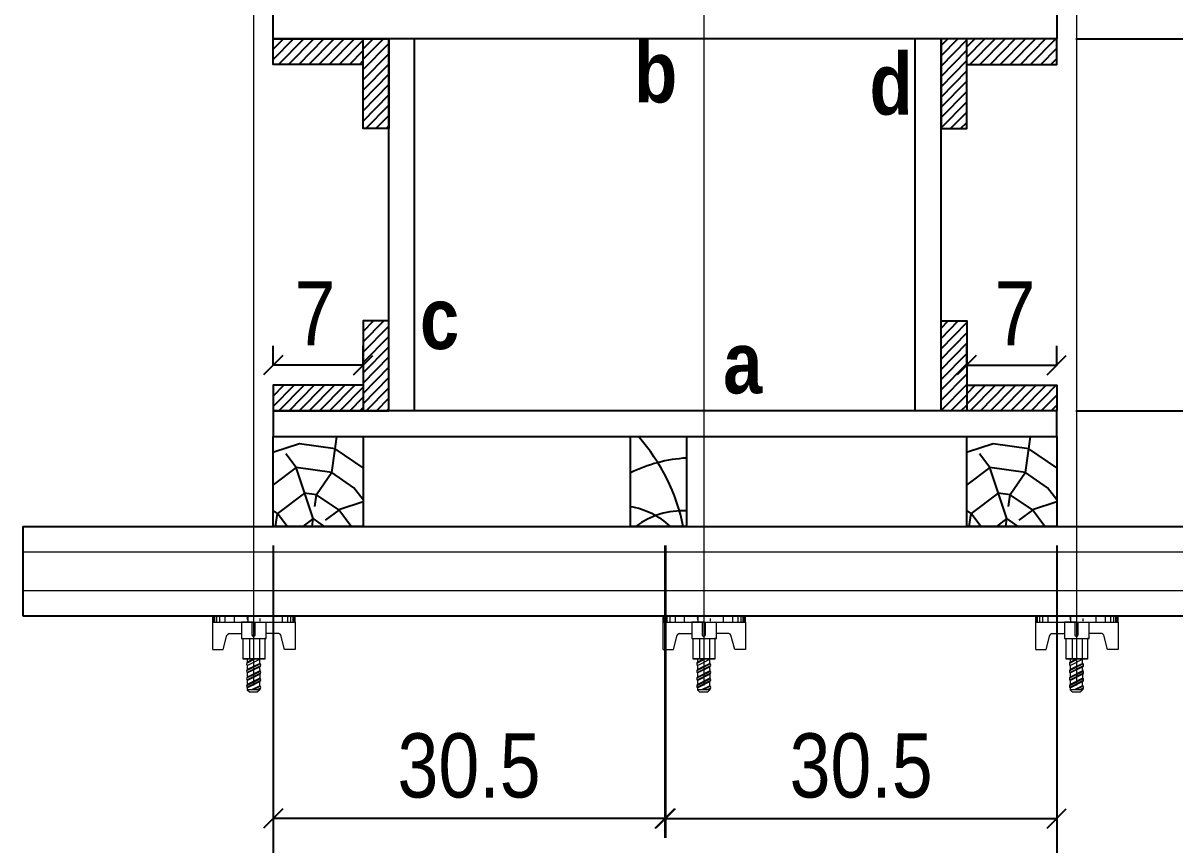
# Model space of a CAD drawing. Extents: x 2296 to 12463, y 760 to 16806.
# Drawn here: x 7782.8 to 7962.2, y 13883.5 to 14011.6 of the extents above; entities that cross this region are included whole.
import ezdxf

# ---------------------------------------------------------------- set-up
doc = ezdxf.new("R2010")
doc.units = 0
for name, color, linetype in [('1-2 PONTALETE', 7, 'Continuous'), ('COTA', 241, 'Continuous'), ('GRAVATA', 2, 'Continuous'), ('NOMENCLATURA', 7, 'Continuous'), ('Painéis', 200, 'Continuous'), ('PONTALETE', 7, 'Continuous'), ('SARRAFO', 251, 'Continuous')]:
    doc.layers.add(name, color=color, linetype=linetype)
doc.layers.add('Hachura', color=251, linetype='Continuous', lineweight=9)
doc.styles.add('COTA TECNICA 2X', font='techl___.ttf', dxfattribs={"height": 10})
doc.styles.add('ROMANC', font='techb___.ttf', dxfattribs={"height": 2.5})
doc.dimstyles.new('SECAO PILAR', dxfattribs={"dimtxt": 10, "dimasz": 3, "dimexe": 3, "dimexo": 3, "dimgap": 3, "dimtad": 1, "dimdec": 1, "dimlfac": 0.5, "dimzin": 12, "dimdsep": 46, "dimtxsty": 'COTA TECNICA 2X', "dimblk1": 'OBLIQUE', "dimblk2": 'OBLIQUE', "dimsah": 1, "dimcen": 0.9, "dimclrd": 256, "dimclre": 256, "dimclrt": 256, "dimadec": 1, "dimazin": 3, "dimtfac": 1, "dimtdec": 1, "dimtmove": 0, "dimatfit": 3, "dimfxl": 1, "dimtolj": 1, "dimtzin": 12, "dimarcsym": 0})

# ---------------------------------------------------------------- blocks, each defined once
blk = doc.blocks.new('_Oblique')
at = {"color": 0, "linetype": 'ByBlock', "lineweight": -2}
blk.add_line((-0.5, -0.5), (0.5, 0.5), dxfattribs=at)
blk = doc.blocks.new('*D1667')
at = {"layer": 'COTA', "lineweight": -2, "transparency": 16777216}
for p, q in [((7821.75, 13930.16), (7821.75, 13852.87)), ((7943.79, 13930.16), (7943.79, 13852.87)), ((7821.75, 13855.87), (7943.79, 13855.87))]:
    blk.add_line(p, q, dxfattribs=at)
at = {"layer": 'Defpoints', "color": 0, "transparency": 16777216}
for p in [(7821.75, 13933.16), (7943.79, 13933.16), (7943.79, 13855.87)]:
    blk.add_point(p, dxfattribs=at)
at = {"layer": 'COTA', "lineweight": -2, "transparency": 16777216, "xscale": 3, "yscale": 3, "zscale": 3, "rotation": 180}
blk.add_blockref('_Oblique', (7821.75, 13855.87), dxfattribs=at)
at = {"layer": 'COTA', "lineweight": -2, "transparency": 16777216, "xscale": 3, "yscale": 3, "zscale": 3}
blk.add_blockref('_Oblique', (7943.79, 13855.87), dxfattribs=at)
at = {"layer": 'COTA', "transparency": 16777216, "insert": (7882.77, 13863.97), "char_height": 10, "attachment_point": 5, "style": 'COTA TECNICA 2X'}
blk.add_mtext('\\A1;61 - PAINEL', dxfattribs=at)
blk = doc.blocks.new('C')
at = {"layer": 'Hachura', "color": 0}
for p, q in [((0.461, 3.155), (-0.003, 3.155)), ((0.461, 3.05), (-0.003, 3.05)), ((0.461, 2.881), (-0.003, 2.881)), ((0, 3.224), (0, -3.224)), ((0.451, 3.224), (0, 3.224)), ((0, 2.747), (0, -1.16)), ((0.451, -3.225), (0.451, 3.224)), ((0.451, 3.224), (2.58, 3.224)), ((2.58, 3.224), (2.58, 2.385)), ((0.461, 2.65), (-0.003, 2.65)), ((0.461, 2.228), (-0.003, 2.228)), ((1.354, 1.939), (1.354, 0.965)), ((2.58, 2.385), (1.475, 2.094)), ((0.461, 1.512), (0, 1.512)), ((1.741, 0.966), (0.451, 0.966)), ((1.741, -0.968), (1.741, 0.966)), ((1.741, 0.966), (1.741, 0.838)), ((1.741, 0.966), (1.741, 0.838)), ((0.388, 0.487), (0.172, 0.487)), ((1.451, 0.101), (0.451, 0.101)), ((1.741, 0.838), (3.354, 0.838)), ((3.354, 0.451), (1.741, 0.451)), ((3.32, 0.838), (3.32, -0.839)), ((3.354, 0.838), (3.354, -0.839)), ((3.676, 0.451), (3.354, 0.451)), ((3.837, -0.517), (3.354, 0.451)), ((3.354, 0.064), (3.67, -0.57)), ((3.676, 0.451), (4.16, -0.517)), ((3.716, 0.5), (4.251, -0.57)), ((4.371, -0.553), (3.83, 0.53)), ((4.151, 0.451), (3.934, 0.451)), ((4.418, -0.517), (3.934, 0.451)), ((4.151, 0.451), (4.256, 0.451)), ((4.256, 0.451), (4.74, -0.517)), ((4.296, 0.5), (4.831, -0.57)), ((4.952, -0.553), (4.41, 0.53)), ((4.514, 0.451), (4.837, 0.451)), ((4.998, -0.517), (4.514, 0.451)), ((4.837, 0.451), (5.321, -0.517)), ((4.876, 0.5), (5.412, -0.57)), ((5.532, -0.553), (4.991, 0.53)), ((5.579, -0.517), (5.095, 0.451)), ((5.417, 0.451), (5.095, 0.451)), ((5.579, -0.517), (5.095, 0.451)), ((5.417, 0.451), (5.74, -0.194)), ((5.457, 0.5), (5.74, -0.065)), ((5.74, 0.193), (5.571, 0.53)), ((5.74, 0.322), (5.675, 0.451)), ((5.675, 0.451), (5.74, 0.451)), ((5.739, 0.45), (5.9, 0.288)), ((5.739, 0.45), (5.739, -0.518)), ((5.9, -0.356), (5.9, 0.288)), ((0.451, -0.004), (0, -0.004)), ((0.075, -0.481), (0.292, -0.481)), ((0.292, -0.481), (0.397, -0.481)), ((0.451, -0.001), (0.451, -0.968)), ((0.451, -0.157), (1.451, -0.157)), ((0.451, -0.646), (0.451, -0.323)), ((0.451, -3.225), (0.451, -0.646)), ((3.354, -0.323), (1.741, -0.323)), ((3.354, -0.839), (1.741, -0.839)), ((3.354, -0.065), (3.579, -0.517)), ((3.354, -0.517), (3.579, -0.517)), ((3.837, -0.517), (4.16, -0.517)), ((4.418, -0.517), (4.74, -0.517)), ((4.634, -0.517), (4.74, -0.517)), ((4.998, -0.517), (5.321, -0.517)), ((5.579, -0.517), (5.74, -0.517)), ((5.739, -0.518), (5.9, -0.356)), ((5.739, -0.518), (5.739, -0.518)), ((0.461, -1.521), (-0.003, -1.521)), ((0.451, -0.968), (1.741, -0.968)), ((1.354, -1.94), (1.354, -0.968)), ((0.461, -2.228), (-0.003, -2.228)), ((0.461, -2.65), (-0.003, -2.65)), ((2.58, -2.387), (1.475, -2.096)), ((2.58, -3.225), (2.58, -2.387)), ((0.461, -2.881), (-0.003, -2.881)), ((0.461, -3.05), (-0.003, -3.05)), ((0.461, -3.155), (-0.003, -3.155)), ((0, -3.224), (2.568, -3.224))]:
    blk.add_line(p, q, dxfattribs=at)
for centre, radius, start, end in [((1.516, 1.939), 0.161, 104.74356, 180), ((1.445, -0.028), 0.129, 272.69497, 87.30503), ((3.805, 0.389), 0.143, 25.56881, 154.43119), ((4.385, 0.389), 0.143, 25.56881, 154.43119), ((4.966, 0.389), 0.143, 25.56881, 154.43119), ((5.546, 0.389), 0.143, 25.56881, 154.43119), ((0.166, -0.366), 0.174, 221.74404, 317.85924), ((3.708, -0.4), 0.174, 222.14076, 318.25596), ((4.289, -0.4), 0.174, 222.14076, 318.25596), ((4.869, -0.4), 0.174, 222.14076, 318.25596), ((5.45, -0.4), 0.174, 222.14076, 318.25596), ((5.61, -0.401), 0.174, 317.85924, 318.25596), ((1.516, -1.94), 0.161, 180, 255.25644)]:
    blk.add_arc(centre, radius, start, end, dxfattribs=at)
blk = doc.blocks.new('*D1670')
at = {"layer": 'COTA', "lineweight": -2, "transparency": 16777216}
for p, q in [((7821.75, 13930.16), (7821.75, 13884.62)), ((7882.77, 13930.16), (7882.77, 13884.62)), ((7882.77, 13887.62), (7821.75, 13887.62))]:
    blk.add_line(p, q, dxfattribs=at)
at = {"layer": 'Defpoints', "color": 0, "transparency": 16777216}
for p in [(7821.75, 13933.16), (7882.77, 13933.16), (7821.75, 13887.62)]:
    blk.add_point(p, dxfattribs=at)
at = {"layer": 'COTA', "lineweight": -2, "transparency": 16777216, "xscale": 3, "yscale": 3, "zscale": 3, "rotation": 180}
blk.add_blockref('_Oblique', (7821.75, 13887.62), dxfattribs=at)
at = {"layer": 'COTA', "lineweight": -2, "transparency": 16777216, "xscale": 3, "yscale": 3, "zscale": 3}
blk.add_blockref('_Oblique', (7882.77, 13887.62), dxfattribs=at)
at = {"layer": 'COTA', "transparency": 16777216, "insert": (7852.26, 13895.84), "char_height": 10, "attachment_point": 5, "style": 'COTA TECNICA 2X'}
blk.add_mtext('\\A1;30.5', dxfattribs=at)
blk = doc.blocks.new('*D1664')
at = {"layer": 'COTA', "lineweight": -2, "transparency": 16777216}
for p, q in [((7882.87, 13930.16), (7882.87, 13884.62)), ((7943.79, 13930.16), (7943.79, 13884.62)), ((7882.87, 13887.62), (7943.79, 13887.62))]:
    blk.add_line(p, q, dxfattribs=at)
at = {"layer": 'Defpoints', "color": 0, "transparency": 16777216}
for p in [(7882.87, 13933.16), (7943.79, 13933.16), (7943.79, 13887.62)]:
    blk.add_point(p, dxfattribs=at)
at = {"layer": 'COTA', "lineweight": -2, "transparency": 16777216, "xscale": 3, "yscale": 3, "zscale": 3, "rotation": 180}
blk.add_blockref('_Oblique', (7882.87, 13887.62), dxfattribs=at)
at = {"layer": 'COTA', "lineweight": -2, "transparency": 16777216, "xscale": 3, "yscale": 3, "zscale": 3}
blk.add_blockref('_Oblique', (7943.79, 13887.62), dxfattribs=at)
at = {"layer": 'COTA', "transparency": 16777216, "insert": (7913.33, 13895.84), "char_height": 10, "attachment_point": 5, "style": 'COTA TECNICA 2X'}
blk.add_mtext('\\A1;30.5', dxfattribs=at)
blk = doc.blocks.new('*D1673')
at = {"layer": 'COTA', "lineweight": -2, "transparency": 16777216}
for p, q in [((7946.79, 14009.17), (7995.42, 14009.17)), ((7992.42, 13951.17), (7992.42, 14009.17)), ((7946.79, 13951.17), (7995.42, 13951.17))]:
    blk.add_line(p, q, dxfattribs=at)
at = {"layer": 'Defpoints', "color": 0, "transparency": 16777216}
for p in [(7943.79, 14009.17), (7992.42, 14009.17), (7943.79, 13951.17)]:
    blk.add_point(p, dxfattribs=at)
at = {"layer": 'COTA', "lineweight": -2, "transparency": 16777216, "xscale": 3, "yscale": 3, "zscale": 3}
for p, rotation in [((7992.42, 14009.17), 90), ((7992.42, 13951.17), 270)]:
    blk.add_blockref('_Oblique', p, dxfattribs=dict(at, rotation=rotation))
at = {"layer": 'COTA', "transparency": 16777216, "insert": (7984.33, 13980.17), "char_height": 10, "attachment_point": 5, "rotation": 90, "style": 'COTA TECNICA 2X'}
blk.add_mtext('\\A1;29', dxfattribs=at)
blk = doc.blocks.new('*D1665')
at = {"layer": 'COTA', "lineweight": -2, "transparency": 16777216}
for p, q in [((7929.77, 13958.17), (7929.77, 13961.29)), ((7943.79, 13958.17), (7943.79, 13961.29)), ((7929.77, 13958.29), (7943.79, 13958.29))]:
    blk.add_line(p, q, dxfattribs=at)
at = {"layer": 'Defpoints', "color": 0, "transparency": 16777216}
for p in [(7943.79, 13958.29), (7929.77, 13955.17), (7943.79, 13955.17)]:
    blk.add_point(p, dxfattribs=at)
at = {"layer": 'COTA', "lineweight": -2, "transparency": 16777216, "xscale": 3, "yscale": 3, "zscale": 3, "rotation": 180}
blk.add_blockref('_Oblique', (7929.77, 13958.29), dxfattribs=at)
at = {"layer": 'COTA', "lineweight": -2, "transparency": 16777216, "xscale": 3, "yscale": 3, "zscale": 3}
blk.add_blockref('_Oblique', (7943.79, 13958.29), dxfattribs=at)
at = {"layer": 'COTA', "transparency": 16777216, "insert": (7937.28, 13966.36), "char_height": 10, "attachment_point": 5, "style": 'COTA TECNICA 2X'}
blk.add_mtext('\\A1;7', dxfattribs=at)
blk = doc.blocks.new('*D1666')
at = {"layer": 'COTA', "lineweight": -2, "transparency": 16777216}
for p, q in [((7821.75, 13958.17), (7821.75, 13961.29)), ((7835.76, 13958.17), (7835.76, 13961.29)), ((7835.76, 13958.29), (7821.75, 13958.29))]:
    blk.add_line(p, q, dxfattribs=at)
at = {"layer": 'Defpoints', "color": 0, "transparency": 16777216}
for p in [(7821.75, 13958.29), (7821.75, 13955.17), (7835.76, 13955.17)]:
    blk.add_point(p, dxfattribs=at)
at = {"layer": 'COTA', "lineweight": -2, "transparency": 16777216, "xscale": 3, "yscale": 3, "zscale": 3, "rotation": 180}
blk.add_blockref('_Oblique', (7821.75, 13958.29), dxfattribs=at)
at = {"layer": 'COTA', "lineweight": -2, "transparency": 16777216, "xscale": 3, "yscale": 3, "zscale": 3}
blk.add_blockref('_Oblique', (7835.76, 13958.29), dxfattribs=at)
at = {"layer": 'COTA', "transparency": 16777216, "insert": (7828.26, 13966.36), "char_height": 10, "attachment_point": 5, "style": 'COTA TECNICA 2X'}
blk.add_mtext('\\A1;7', dxfattribs=at)

msp = doc.modelspace()

# ---------------------------------------------------------------- hatches: boundary and pattern name
at = {"layer": 'PONTALETE'}
h = msp.add_hatch(dxfattribs=at)
h.set_pattern_fill('TRONCO', color=1, scale=37.5, angle=82, style=0, pattern_type=2)
h.set_pattern_definition([(82, (-3812.727, 15295.8), (-31.91606, 42.35404), [11.25, -26.25]), (82, (-3814.583, 15296.06), (-31.91606, 42.35404), [11.25, -26.25]), (82, (-3818.036, 15298.44), (-31.91606, 42.35404), [7.5, -30]), (82, (-3821.49, 15300.82), (-31.91606, 42.35404), [5.625, -31.875]), (82, (-3825.202, 15301.34), (-31.91606, 42.35404), [3.75, -33.75]), (82, (-3830.22, 15292.58), (-31.91606, 42.35404), [1.875, -9.375, 1.875, -24.375]), (82, (-3831.294, 15298.41), (-31.91606, 42.35404), [1.875, -15, 5.625, -15]), (82, (-3832.107, 15306.098), (-31.91606, 42.35404), [1.875, -1.875, 1.875, -31.875]), (82, (-3834.225, 15304.502), (-31.91606, 42.35404), [1.875, -35.625]), (82, (-3838.2, 15303.167), (-31.91606, 42.35404), [5.625, -31.875]), (82, (-3841.913, 15303.69), (-31.91606, 42.35404), [7.5, -30]), (82, (-3845.887, 15302.354), (-31.91606, 42.35404), [9.375, -11.25, 1.875, -15]), (172, (-3825.694, 15284.37), (-42.35404, -31.91606), [1.875, -3.75, 9.375, -22.5]), (172, (-3829.146, 15286.748), (-42.35404, -31.91606), [1.875, -1.875, 5.625, -28.125]), (172, (-3843.74, 15290.692), (-42.35404, -31.91606), [3.75, -33.75]), (172, (-3828.625, 15290.46), (-42.35404, -31.91606), [7.5, -11.25, 1.875, -16.875]), (172, (-3848.788, 15295.19), (-42.35404, -31.91606), [1.875, -35.625]), (172, (-3829.96, 15294.436), (-42.35404, -31.91606), [5.625, -31.875]), (172, (-3831.294, 15298.41), (-42.35404, -31.91606), [3.75, -33.75]), (172, (-3830.772, 15302.124), (-42.35404, -31.91606), [1.875, -5.625, 5.625, -24.375]), (172, (-3832.37, 15304.24), (-42.35404, -31.91606), [1.875, -35.625]), (172, (-3824.68, 15305.054), (-42.35404, -31.91606), [5.25, -32.25]), (172, (-3816.992, 15305.867), (-42.35404, -31.91606), [3.75, -33.75]), (172, (-3831.324, 15311.67), (-42.35404, -31.91606), [1.875, -35.625]), (172, (-3828.946, 15315.12), (-42.35404, -31.91606), [5.625, -31.875]), (172, (-3828.424, 15318.834), (-42.35404, -31.91606), [5.625, -31.875]), (127, (-3814.353, 15311.177), (-37.13505, 5.21899), [2.651625, -2.651625, 2.651625, -45.078134]), (127, (-3824.68, 15305.054), (-37.13505, 5.21899), [5.30325, -47.72976]), (127, (-3845.335, 15292.81), (-37.13505, 5.21899), [5.30325, -47.72976]), (127, (-3835.008, 15298.932), (-37.13505, 5.21899), [5.30325, -47.72976]), (127, (-3827.32, 15299.745), (-37.13505, 5.21899), [5.30325, -47.72976]), (127, (-3818.327, 15309.842), (-37.13505, 5.21899), [5.30325, -47.72976]), (127, (-3820.706, 15306.39), (-37.13505, 5.21899), [7.95495, -45.07806]), (127, (-3838.982, 15297.597), (-37.13505, 5.21899), [2.65162, -50.38138]), (127, (-3842.957, 15296.262), (-37.13505, 5.21899), [2.65162, -50.38138]), (127, (-3840.87, 15311.116), (-37.13505, 5.21899), [2.65162, -50.38138]), (127, (-3824.39, 15293.653), (-37.13505, 5.21899), [2.65162, -50.38138]), (127, (-3834.516, 15315.904), (-37.13505, 5.21899), [2.65162, -50.38138]), (127, (-3832.63, 15302.385), (-37.13505, 5.21899), [2.65162, -50.38138]), (127, (-3835.82, 15306.62), (-37.13505, 5.21899), [2.65162, -50.38138]), (217, (-3828.655, 15303.72), (-5.21899, -37.13505), [2.651625, -2.651625, 7.95495, -39.77481]), (217, (-3827.872, 15309.29), (-5.21899, -37.13505), [2.65162, -50.38138]), (217, (-3814.875, 15307.463), (-5.21899, -37.13505), [2.65162, -50.38138]), (217, (-3825.202, 15301.34), (-5.21899, -37.13505), [2.65162, -50.38138]), (217, (-3831.846, 15307.955), (-5.21899, -37.13505), [2.65162, -50.38138]), (217, (-3823.867, 15297.366), (-5.21899, -37.13505), [2.65162, -50.38138]), (217, (-3821.78, 15312.22), (-5.21899, -37.13505), [2.65162, -50.38138]), (217, (-3814.292, 15284.66), (-5.21899, -37.13505), [2.65162, -50.38138]), (217, (-3815.888, 15286.778), (-5.21899, -37.13505), [5.30325, -47.72976]), (217, (-3817.484, 15288.896), (-5.21899, -37.13505), [5.30325, -47.72976]), (217, (-3816.962, 15292.61), (-5.21899, -37.13505), [5.30325, -47.72976]), (217, (-3820.415, 15294.988), (-5.21899, -37.13505), [5.30325, -47.72976]), (217, (-3833.18, 15311.93), (-5.21899, -37.13505), [5.30325, -47.72976]), (217, (-3813.57, 15316.747), (-5.21899, -37.13505), [5.30325, -47.72976]), (217, (-3843.017, 15322.78), (-5.21899, -37.13505), [5.30325, -47.72976]), (217, (-3839.303, 15322.257), (-5.21899, -37.13505), [5.30325, -47.72976]), (217, (-3837.969, 15318.282), (-5.21899, -37.13505), [5.30325, -47.72976]), (217, (-3841.622, 15292.288), (-5.21899, -37.13505), [7.95495, -45.07806]), (217, (-3834.516, 15315.904), (-5.21899, -37.13505), [7.95495, -45.07806]), (108.56505, (-3848.527, 15297.045), (5.218991, 37.135053), [4.1925, -79.66005]), (108.56505, (-3829.96, 15294.436), (5.218991, 37.135053), [4.1925, -79.66005]), (108.56505, (-3840.578, 15299.715), (5.218991, 37.135053), [4.1925, -79.66005]), (108.56505, (-3813.018, 15307.202), (5.218991, 37.135053), [4.1925, -79.66005]), (108.56505, (-3816.992, 15305.867), (5.218991, 37.135053), [4.1925, -79.66005]), (108.56505, (-3825.985, 15295.77), (5.218991, 37.135053), [4.1925, -79.66005]), (108.56505, (-3844.552, 15298.38), (5.218991, 37.135053), [4.1925, -79.66005]), (108.56505, (-3831.846, 15307.955), (5.218991, 37.135053), [8.385, -75.46755]), (145.43495, (-3837.417, 15308.738), (-37.135053, 5.218991), [4.1925, -79.66005]), (145.43495, (-3825.493, 15312.742), (-37.135053, 5.218991), [4.1925, -79.66005]), (145.43495, (-3835.53, 15295.219), (-37.135053, 5.218991), [4.1925, -79.66005]), (145.43495, (-3838.43, 15288.052), (-37.135053, 5.218991), [4.1925, -79.66005]), (145.43495, (-3827.872, 15309.29), (-37.135053, 5.218991), [4.1925, -79.66005]), (145.43495, (-3828.394, 15305.576), (-37.135053, 5.218991), [4.1925, -79.66005]), (145.43495, (-3836.052, 15291.505), (-37.135053, 5.218991), [8.385, -75.46755]), (145.43495, (-3819.14, 15317.53), (-37.135053, 5.218991), [8.385, -75.46755]), (145.43495, (-3821.519, 15314.077), (-37.135053, 5.218991), [8.385, -75.46755]), (198.56505, (-3820.124, 15283.586), (-37.135053, 5.218991), [4.1925, -79.66005]), (198.56505, (-3840.548, 15286.457), (-37.135053, 5.218991), [4.1925, -79.66005]), (198.56505, (-3813.51, 15290.23), (-37.135053, 5.218991), [4.1925, -79.66005]), (198.56505, (-3847.453, 15291.214), (-37.135053, 5.218991), [4.1925, -79.66005]), (198.56505, (-3824.65, 15291.796), (-37.135053, 5.218991), [4.1925, -79.66005]), (198.56505, (-3827.32, 15299.745), (-37.135053, 5.218991), [4.1925, -79.66005]), (198.56505, (-3834.225, 15304.502), (-37.135053, 5.218991), [4.1925, -79.66005]), (198.56505, (-3821.72, 15285.704), (-37.135057, 5.219004), [4.1925, -79.66005]), (198.56505, (-3825.985, 15295.77), (-37.135053, 5.218991), [4.1925, -79.66005]), (198.56505, (-3820.706, 15306.389), (-37.135053, 5.218991), [4.1925, -79.66005]), (198.56505, (-3823.897, 15310.625), (-37.135053, 5.218991), [4.1925, -79.66005]), (198.56505, (-3833.994, 15319.617), (-37.135053, 5.218991), [4.1925, -79.66005]), (198.56505, (-3849.049, 15293.332), (-37.135053, 5.218991), [4.1925, -79.66005]), (198.56505, (-3847.975, 15287.5), (-37.135053, 5.218991), [8.385, -75.46755]), (198.56505, (-3821.198, 15289.417), (-37.135053, 5.218991), [8.385, -75.46755]), (235.43495, (-3816.41, 15283.064), (-5.218991, -37.135053), [4.1925, -79.66005]), (235.43495, (-3810.117, 15314.368), (-5.218991, -37.135053), [4.1925, -79.66005]), (235.43495, (-3828.946, 15315.121), (-5.218991, -37.135053), [4.1925, -79.66005]), (235.43495, (-3818.036, 15298.44), (-5.218991, -37.135053), [4.1925, -79.66005]), (235.43495, (-3814.583, 15296.062), (-5.218991, -37.135053), [4.1925, -79.66005]), (235.43495, (-3821.489, 15300.819), (-5.218991, -37.135053), [4.1925, -79.66005]), (235.43495, (-3842.204, 15315.09), (-5.218991, -37.135053), [4.1925, -79.66005]), (235.43495, (-3843.539, 15319.065), (-5.218991, -37.135053), [8.385, -75.46755])])
h.paths.add_polyline_path([(7821.75, 13933.16), (7835.75, 13933.16), (7835.75, 13947.16), (7821.75, 13947.16)])
h = msp.add_hatch(dxfattribs=at)
h.set_pattern_fill('TRONCO', color=1, scale=37.5, angle=82, style=0, pattern_type=2)
h.set_pattern_definition([(82, (-3704.69, 15295.8), (-31.91606, 42.35404), [11.25, -26.25]), (82, (-3706.547, 15296.06), (-31.91606, 42.35404), [11.25, -26.25]), (82, (-3710, 15298.44), (-31.91606, 42.35404), [7.5, -30]), (82, (-3713.45, 15300.82), (-31.91606, 42.35404), [5.625, -31.875]), (82, (-3717.165, 15301.34), (-31.91606, 42.35404), [3.75, -33.75]), (82, (-3722.184, 15292.58), (-31.91606, 42.35404), [1.875, -9.375, 1.875, -24.375]), (82, (-3723.257, 15298.41), (-31.91606, 42.35404), [1.875, -15, 5.625, -15]), (82, (-3724.07, 15306.098), (-31.91606, 42.35404), [1.875, -1.875, 1.875, -31.875]), (82, (-3726.188, 15304.502), (-31.91606, 42.35404), [1.875, -35.625]), (82, (-3730.163, 15303.167), (-31.91606, 42.35404), [5.625, -31.875]), (82, (-3733.876, 15303.69), (-31.91606, 42.35404), [7.5, -30]), (82, (-3737.85, 15302.354), (-31.91606, 42.35404), [9.375, -11.25, 1.875, -15]), (172, (-3717.657, 15284.37), (-42.35404, -31.91606), [1.875, -3.75, 9.375, -22.5]), (172, (-3721.11, 15286.748), (-42.35404, -31.91606), [1.875, -1.875, 5.625, -28.125]), (172, (-3735.703, 15290.692), (-42.35404, -31.91606), [3.75, -33.75]), (172, (-3720.588, 15290.46), (-42.35404, -31.91606), [7.5, -11.25, 1.875, -16.875]), (172, (-3740.75, 15295.19), (-42.35404, -31.91606), [1.875, -35.625]), (172, (-3721.923, 15294.436), (-42.35404, -31.91606), [5.625, -31.875]), (172, (-3723.257, 15298.41), (-42.35404, -31.91606), [3.75, -33.75]), (172, (-3722.736, 15302.124), (-42.35404, -31.91606), [1.875, -5.625, 5.625, -24.375]), (172, (-3724.33, 15304.24), (-42.35404, -31.91606), [1.875, -35.625]), (172, (-3716.643, 15305.054), (-42.35404, -31.91606), [5.25, -32.25]), (172, (-3708.955, 15305.867), (-42.35404, -31.91606), [3.75, -33.75]), (172, (-3723.288, 15311.67), (-42.35404, -31.91606), [1.875, -35.625]), (172, (-3720.91, 15315.12), (-42.35404, -31.91606), [5.625, -31.875]), (172, (-3720.387, 15318.834), (-42.35404, -31.91606), [5.625, -31.875]), (127, (-3706.316, 15311.177), (-37.13505, 5.21899), [2.651625, -2.651625, 2.651625, -45.078134]), (127, (-3716.643, 15305.054), (-37.13505, 5.21899), [5.30325, -47.72976]), (127, (-3737.299, 15292.81), (-37.13505, 5.21899), [5.30325, -47.72976]), (127, (-3726.97, 15298.932), (-37.13505, 5.21899), [5.30325, -47.72976]), (127, (-3719.283, 15299.745), (-37.13505, 5.21899), [5.30325, -47.72976]), (127, (-3710.29, 15309.842), (-37.13505, 5.21899), [5.30325, -47.72976]), (127, (-3712.67, 15306.39), (-37.13505, 5.21899), [7.95495, -45.07806]), (127, (-3730.945, 15297.597), (-37.13505, 5.21899), [2.65162, -50.38138]), (127, (-3734.92, 15296.262), (-37.13505, 5.21899), [2.65162, -50.38138]), (127, (-3732.832, 15311.116), (-37.13505, 5.21899), [2.65162, -50.38138]), (127, (-3716.352, 15293.653), (-37.13505, 5.21899), [2.65162, -50.38138]), (127, (-3726.48, 15315.904), (-37.13505, 5.21899), [2.65162, -50.38138]), (127, (-3724.592, 15302.385), (-37.13505, 5.21899), [2.65162, -50.38138]), (127, (-3727.784, 15306.62), (-37.13505, 5.21899), [2.65162, -50.38138]), (217, (-3720.618, 15303.72), (-5.21899, -37.13505), [2.651625, -2.651625, 7.95495, -39.77481]), (217, (-3719.835, 15309.29), (-5.21899, -37.13505), [2.65162, -50.38138]), (217, (-3706.838, 15307.463), (-5.21899, -37.13505), [2.65162, -50.38138]), (217, (-3717.165, 15301.34), (-5.21899, -37.13505), [2.65162, -50.38138]), (217, (-3723.81, 15307.955), (-5.21899, -37.13505), [2.65162, -50.38138]), (217, (-3715.83, 15297.366), (-5.21899, -37.13505), [2.65162, -50.38138]), (217, (-3713.743, 15312.22), (-5.21899, -37.13505), [2.65162, -50.38138]), (217, (-3706.256, 15284.66), (-5.21899, -37.13505), [2.65162, -50.38138]), (217, (-3707.851, 15286.778), (-5.21899, -37.13505), [5.30325, -47.72976]), (217, (-3709.447, 15288.896), (-5.21899, -37.13505), [5.30325, -47.72976]), (217, (-3708.925, 15292.61), (-5.21899, -37.13505), [5.30325, -47.72976]), (217, (-3712.378, 15294.988), (-5.21899, -37.13505), [5.30325, -47.72976]), (217, (-3725.144, 15311.93), (-5.21899, -37.13505), [5.30325, -47.72976]), (217, (-3705.533, 15316.747), (-5.21899, -37.13505), [5.30325, -47.72976]), (217, (-3734.98, 15322.78), (-5.21899, -37.13505), [5.30325, -47.72976]), (217, (-3731.267, 15322.257), (-5.21899, -37.13505), [5.30325, -47.72976]), (217, (-3729.932, 15318.282), (-5.21899, -37.13505), [5.30325, -47.72976]), (217, (-3733.585, 15292.288), (-5.21899, -37.13505), [7.95495, -45.07806]), (217, (-3726.48, 15315.904), (-5.21899, -37.13505), [7.95495, -45.07806]), (108.56505, (-3740.49, 15297.045), (5.218991, 37.135053), [4.1925, -79.66005]), (108.56505, (-3721.923, 15294.436), (5.218991, 37.135053), [4.1925, -79.66005]), (108.56505, (-3732.541, 15299.715), (5.218991, 37.135053), [4.1925, -79.66005]), (108.56505, (-3704.981, 15307.202), (5.218991, 37.135053), [4.1925, -79.66005]), (108.56505, (-3708.955, 15305.867), (5.218991, 37.135053), [4.1925, -79.66005]), (108.56505, (-3717.948, 15295.77), (5.218991, 37.135053), [4.1925, -79.66005]), (108.56505, (-3736.516, 15298.38), (5.218991, 37.135053), [4.1925, -79.66005]), (108.56505, (-3723.81, 15307.955), (5.218991, 37.135053), [8.385, -75.46755]), (145.43495, (-3729.38, 15308.738), (-37.135053, 5.218991), [4.1925, -79.66005]), (145.43495, (-3717.456, 15312.742), (-37.135053, 5.218991), [4.1925, -79.66005]), (145.43495, (-3727.493, 15295.219), (-37.135053, 5.218991), [4.1925, -79.66005]), (145.43495, (-3730.393, 15288.052), (-37.135053, 5.218991), [4.1925, -79.66005]), (145.43495, (-3719.835, 15309.29), (-37.135053, 5.218991), [4.1925, -79.66005]), (145.43495, (-3720.357, 15305.576), (-37.135053, 5.218991), [4.1925, -79.66005]), (145.43495, (-3728.015, 15291.505), (-37.135053, 5.218991), [8.385, -75.46755]), (145.43495, (-3711.103, 15317.53), (-37.135053, 5.218991), [8.385, -75.46755]), (145.43495, (-3713.482, 15314.077), (-37.135053, 5.218991), [8.385, -75.46755]), (198.56505, (-3712.087, 15283.586), (-37.135053, 5.218991), [4.1925, -79.66005]), (198.56505, (-3732.511, 15286.457), (-37.135053, 5.218991), [4.1925, -79.66005]), (198.56505, (-3705.473, 15290.23), (-37.135053, 5.218991), [4.1925, -79.66005]), (198.56505, (-3739.416, 15291.214), (-37.135053, 5.218991), [4.1925, -79.66005]), (198.56505, (-3716.613, 15291.796), (-37.135053, 5.218991), [4.1925, -79.66005]), (198.56505, (-3719.283, 15299.745), (-37.135053, 5.218991), [4.1925, -79.66005]), (198.56505, (-3726.188, 15304.502), (-37.135053, 5.218991), [4.1925, -79.66005]), (198.56505, (-3713.683, 15285.704), (-37.135057, 5.219004), [4.1925, -79.66005]), (198.56505, (-3717.948, 15295.77), (-37.135053, 5.218991), [4.1925, -79.66005]), (198.56505, (-3712.669, 15306.389), (-37.135053, 5.218991), [4.1925, -79.66005]), (198.56505, (-3715.86, 15310.625), (-37.135053, 5.218991), [4.1925, -79.66005]), (198.56505, (-3725.957, 15319.617), (-37.135053, 5.218991), [4.1925, -79.66005]), (198.56505, (-3741.012, 15293.332), (-37.135053, 5.218991), [4.1925, -79.66005]), (198.56505, (-3739.938, 15287.5), (-37.135053, 5.218991), [8.385, -75.46755]), (198.56505, (-3713.16, 15289.417), (-37.135053, 5.218991), [8.385, -75.46755]), (235.43495, (-3708.373, 15283.064), (-5.218991, -37.135053), [4.1925, -79.66005]), (235.43495, (-3702.08, 15314.368), (-5.218991, -37.135053), [4.1925, -79.66005]), (235.43495, (-3720.909, 15315.121), (-5.218991, -37.135053), [4.1925, -79.66005]), (235.43495, (-3710, 15298.44), (-5.218991, -37.135053), [4.1925, -79.66005]), (235.43495, (-3706.547, 15296.062), (-5.218991, -37.135053), [4.1925, -79.66005]), (235.43495, (-3713.452, 15300.819), (-5.218991, -37.135053), [4.1925, -79.66005]), (235.43495, (-3734.167, 15315.09), (-5.218991, -37.135053), [4.1925, -79.66005]), (235.43495, (-3735.502, 15319.065), (-5.218991, -37.135053), [8.385, -75.46755])])
h.paths.add_polyline_path([(7929.79, 13933.16), (7943.79, 13933.16), (7943.79, 13947.16), (7929.79, 13947.16)])
at = {"layer": 'SARRAFO'}
h = msp.add_hatch(dxfattribs=at)
h.set_pattern_fill('ANSI31', color=256, scale=9, angle=0.5, style=0)
h.set_pattern_definition([(45.5, (-89019.8215, -19680.3702), (-0.802406755, 0.788522922), [])])
h.paths.add_polyline_path([(7821.75, 14009.17), (7821.75, 14005.17), (7835.76, 14005.17), (7835.76, 14009.17)])
h = msp.add_hatch(dxfattribs=at)
h.set_pattern_fill('ANSI31', color=256, scale=9, angle=0.5, style=0)
h.set_pattern_definition([(45.5, (-107771.8717, -19734.4153), (-0.802406755, 0.788522922), [])])
h.paths.add_polyline_path([(7839.76, 14009.17), (7835.76, 14009.17), (7835.76, 13995.15), (7839.76, 13995.15)])
h = msp.add_hatch(dxfattribs=at)
h.set_pattern_fill('ANSI31', color=256, scale=9, angle=0.5, style=0)
h.set_pattern_definition([(45.5, (-107773.8717, -19734.4153), (-0.802406755, 0.788522922), [])])
h.paths.add_polyline_path([(7925.77, 14009.17), (7929.77, 14009.17), (7929.77, 13995.15), (7925.77, 13995.15)])
h = msp.add_hatch(dxfattribs=at)
h.set_pattern_fill('ANSI31', color=256, scale=9, angle=0.5, style=0)
h.set_pattern_definition([(45.5, (-89017.8215, -19680.3702), (-0.802406755, 0.788522922), [])])
h.paths.add_polyline_path([(7943.79, 14005.17), (7943.79, 14009.17), (7929.77, 14009.17), (7929.77, 14005.17)])
h = msp.add_hatch(dxfattribs=at)
h.set_pattern_fill('ANSI31', color=256, scale=9, angle=0.5, style=0)
h.set_pattern_definition([(45.5, (-107771.8717, -19762.4153), (-0.802406755, 0.788522922), [])])
h.paths.add_polyline_path([(7839.76, 13965.18), (7835.76, 13965.18), (7835.76, 13951.17), (7839.76, 13951.17)])
h = msp.add_hatch(dxfattribs=at)
h.set_pattern_fill('ANSI31', color=256, scale=9, angle=0.5, style=0)
h.set_pattern_definition([(45.5, (-107773.8717, -19762.4153), (-0.802406755, 0.788522922), [])])
h.paths.add_polyline_path([(7925.77, 13965.18), (7929.77, 13965.18), (7929.77, 13951.17), (7925.77, 13951.17)])
h = msp.add_hatch(dxfattribs=at)
h.set_pattern_fill('ANSI31', color=256, scale=9, angle=0.5, style=0)
h.set_pattern_definition([(45.5, (-89019.8215, -19710.3702), (-0.802406755, 0.788522922), [])])
h.paths.add_polyline_path([(7821.75, 13955.17), (7821.75, 13951.17), (7835.76, 13951.17), (7835.76, 13955.17)])
h = msp.add_hatch(dxfattribs=at)
h.set_pattern_fill('ANSI31', color=256, scale=9, angle=0.5, style=0)
h.set_pattern_definition([(45.5, (-89017.8215, -19710.3702), (-0.802406755, 0.788522922), [])])
h.paths.add_polyline_path([(7943.79, 13951.17), (7943.79, 13955.17), (7929.77, 13955.17), (7929.77, 13951.17)])

# ---------------------------------------------------------------- linework, layer by layer
at = {"layer": '1-2 PONTALETE', "color": 1}
for centre, radius, start, end in [((7887.58, 13920.54), 23.32, 93.5441, 115.9137), ((7875.54, 13924.62), 11.74, 46.6479, 80.9173), ((7885.6, 13923.28), 12.32, 87.4574, 126.7023)]:
    msp.add_arc(centre, radius, start, end, dxfattribs=at)
at = {"layer": 'GRAVATA', "color": 1}
msp.add_lwpolyline([(7782.79, 13919.16), (7782.79, 13933.16), (7983.14, 13933.16), (7983.14, 13919.16)], close=True, dxfattribs=at)
at = {"layer": 'Hachura'}
for p, q in [((7818.75, 13908.35), (7818.74, 14048.18)), ((7888.87, 13908.35), (7888.86, 14048.18)), ((7946.92, 13908.35), (7946.91, 14048.18)), ((7983.14, 13929.16), (7782.79, 13929.16)), ((7782.79, 13923.16), (7983.14, 13923.16))]:
    msp.add_line(p, q, dxfattribs=at)
at = {"layer": 'Painéis'}
for p, q in [((7839.76, 13951.17), (7839.76, 14009.17)), ((7843.76, 13951.17), (7843.76, 14009.17)), ((7921.77, 13951.17), (7921.77, 14009.17)), ((7925.77, 13951.17), (7925.77, 14009.17))]:
    msp.add_line(p, q, dxfattribs=at)
for points in [[(7943.79, 14013.18), (7943.79, 14009.17), (7821.75, 14009.17), (7821.75, 14013.18)], [(7943.79, 13947.16), (7943.79, 13951.17), (7821.75, 13951.17), (7821.75, 13947.16)]]:
    msp.add_lwpolyline(points, close=True, dxfattribs=at)
at = {"layer": 'PONTALETE', "color": 1}
for points in [[(7821.75, 13947.16), (7835.75, 13947.16), (7835.75, 13933.16), (7821.75, 13933.16)], [(7877.39, 13947.16), (7886.14, 13947.16), (7886.14, 13933.16), (7877.39, 13933.16)], [(7929.79, 13947.16), (7943.79, 13947.16), (7943.79, 13933.16), (7929.79, 13933.16)]]:
    msp.add_lwpolyline(points, close=True, dxfattribs=at)
msp.add_arc((7855.84, 13927.02), 30.42, 11.6357, 41.4455, dxfattribs=at)
at = {"layer": 'SARRAFO'}
for points in [[(7835.76, 14005.17), (7821.75, 14005.17), (7821.75, 14009.17)], [(7821.75, 14009.17), (7839.76, 14009.17), (7839.76, 13995.15), (7835.76, 13995.15), (7835.76, 14009.17)], [(7943.79, 14009.17), (7925.77, 14009.17), (7925.77, 13995.15), (7929.77, 13995.15), (7929.77, 14009.17)], [(7929.77, 14005.17), (7943.79, 14005.17), (7943.79, 14009.17)], [(7821.75, 13951.17), (7839.76, 13951.17), (7839.76, 13965.18), (7835.76, 13965.18), (7835.76, 13951.17)], [(7943.79, 13951.17), (7925.77, 13951.17), (7925.77, 13965.18), (7929.77, 13965.18), (7929.77, 13951.17)], [(7835.76, 13955.17), (7821.75, 13955.17), (7821.75, 13951.17)], [(7929.77, 13955.17), (7943.79, 13955.17), (7943.79, 13951.17)]]:
    msp.add_lwpolyline(points, dxfattribs=at)

# ---------------------------------------------------------------- block references
at = {"layer": 'Hachura', "linetype": 'Continuous', "xscale": 2, "yscale": 2, "zscale": 2, "rotation": 270}
for p in [(7818.75, 13919.16), (7888.87, 13919.16), (7946.92, 13919.16)]:
    msp.add_blockref('C', p, dxfattribs=at)

# ---------------------------------------------------------------- texts
at = {"layer": 'NOMENCLATURA', "style": 'ROMANC'}
for s, p in [('b', (7877.97, 13999.23)), ('d', (7914.64, 13997.33)), ('c', (7844.61, 13960.8)), ('a', (7891.83, 13953.89))]:
    msp.add_text(s, height=9.6, dxfattribs=at).set_placement(p)

# ---------------------------------------------------------------- dimensions: what is measured, and where the dimension line sits
at = {"layer": 'COTA'}
dim = msp.add_linear_dim(base=(7992.42, 14009.17), p1=(7943.79, 13951.17), p2=(7943.79, 14009.17), angle=90, dimstyle='SECAO PILAR', dxfattribs=at)
dim.commit()
dim.dimension.update_dxf_attribs({"geometry": '*D1673', "text_midpoint": (7984.33, 13980.17)})
for base, p1, p2, angle, picture, middle in [((7821.75, 13958.29), (7835.76, 13955.17), (7821.75, 13955.17), 180, '*D1666', (7828.26, 13958.29)), ((7943.79, 13958.29), (7929.77, 13955.17), (7943.79, 13955.17), 0, '*D1665', (7937.28, 13958.29))]:
    dim = msp.add_linear_dim(base=base, p1=p1, p2=p2, angle=angle, dimstyle='SECAO PILAR', dxfattribs=at)
    dim.commit()
    dim.dimension.update_dxf_attribs({"geometry": picture, "text_midpoint": middle, "dimtype": 161})
dim = msp.add_linear_dim(base=(7943.79, 13855.87), p1=(7821.75, 13933.16), p2=(7943.79, 13933.16), text='<> - PAINEL', dimstyle='SECAO PILAR', dxfattribs=at)
dim.commit()
dim.dimension.update_dxf_attribs({"geometry": '*D1667', "text_midpoint": (7882.77, 13863.97)})
for base, p1, p2, picture, middle in [((7821.75, 13887.62), (7882.77, 13933.16), (7821.75, 13933.16), '*D1670', (7852.26, 13895.84)), ((7943.79, 13887.62), (7882.87, 13933.16), (7943.79, 13933.16), '*D1664', (7913.33, 13895.84))]:
    dim = msp.add_linear_dim(base=base, p1=p1, p2=p2, dimstyle='SECAO PILAR', dxfattribs=at)
    dim.commit()
    dim.dimension.update_dxf_attribs({"geometry": picture, "text_midpoint": middle})

doc.saveas('drawing.dxf')
